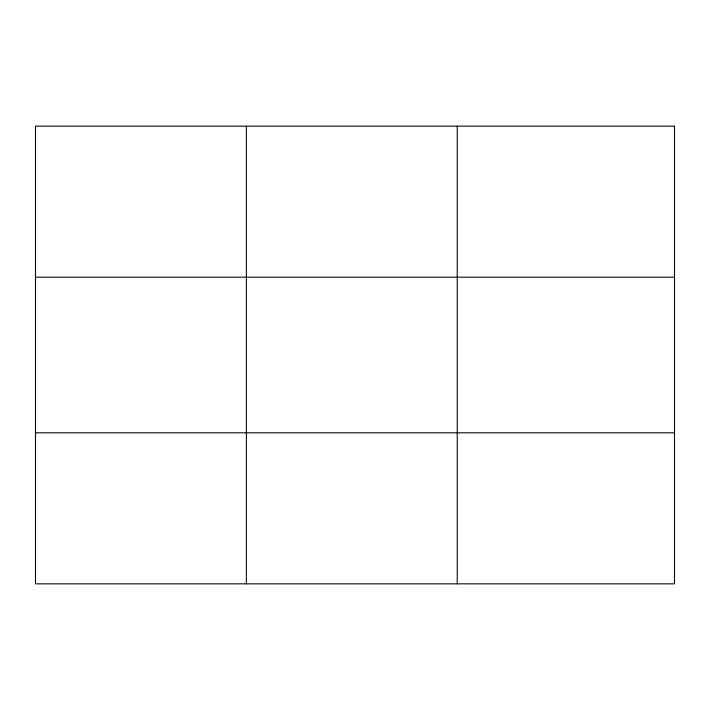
<?xml version="1.0" encoding="UTF-8"?>
<svg xmlns="http://www.w3.org/2000/svg" width="710" height="710" viewBox="0 0 710 710"><rect width="100%" height="100%" fill="white"/><g stroke="black" fill="none" stroke-linecap="round" stroke-linejoin="round"><path stroke-width="1.06" d="M246.37 583.842L246.37 126.158M457.24 583.842L457.24 126.158M35.5 277.193L674.5 277.193M35.5 432.807L674.5 432.807M674.5 126.158L674.5 583.842L35.5 583.842L35.5 126.158L674.5 126.158"/></g></svg>
